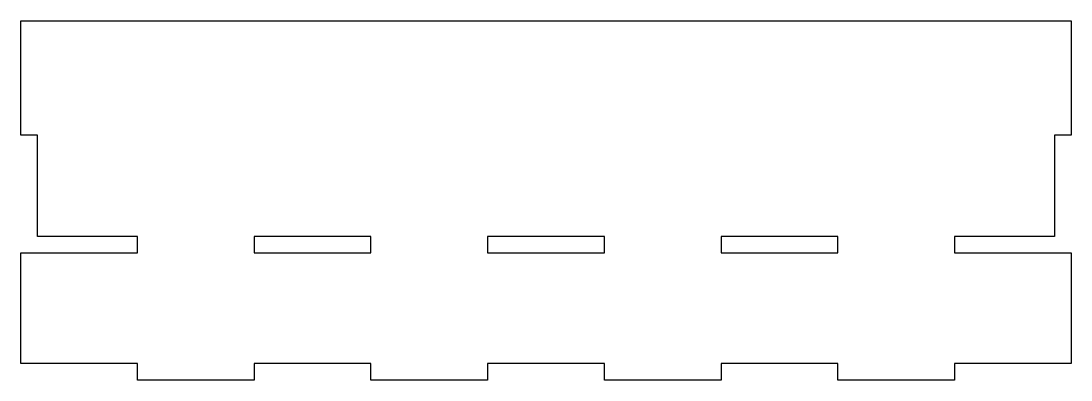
# Model space of a CAD drawing. Header units: millimetres. Extents: x 0 to 190, y 0 to 65.
import ezdxf

# ---------------------------------------------------------------- set-up
doc = ezdxf.new("R2010")
doc.units = ezdxf.units.MM
doc.layers.get('0').update_dxf_attribs({"linetype": 'CONTINUOUS'})

msp = doc.modelspace()

# ---------------------------------------------------------------- linework, layer by layer
for points in [[(187, 26), (168.89, 26), (168.89, 23), (190, 23), (190, 3), (168.89, 3), (168.89, 0), (147.78, 0), (147.78, 3), (126.67, 3), (126.67, 0), (105.56, 0), (105.56, 3), (84.44, 3), (84.44, 0), (63.33, 0), (63.33, 3), (42.22, 3), (42.22, 0), (21.11, 0), (21.11, 3), (0, 3), (0, 23), (21.11, 23), (21.11, 26), (3, 26), (3, 44.33), (0, 44.33), (0, 65), (190, 65), (190, 44.33), (187, 44.33)], [(42.22, 26), (42.22, 23), (63.33, 23), (63.33, 26)], [(84.44, 26), (84.44, 23), (105.56, 23), (105.56, 26)], [(126.67, 26), (126.67, 23), (147.78, 23), (147.78, 26)]]:
    msp.add_lwpolyline(points, close=True)

doc.saveas('drawing.dxf')
